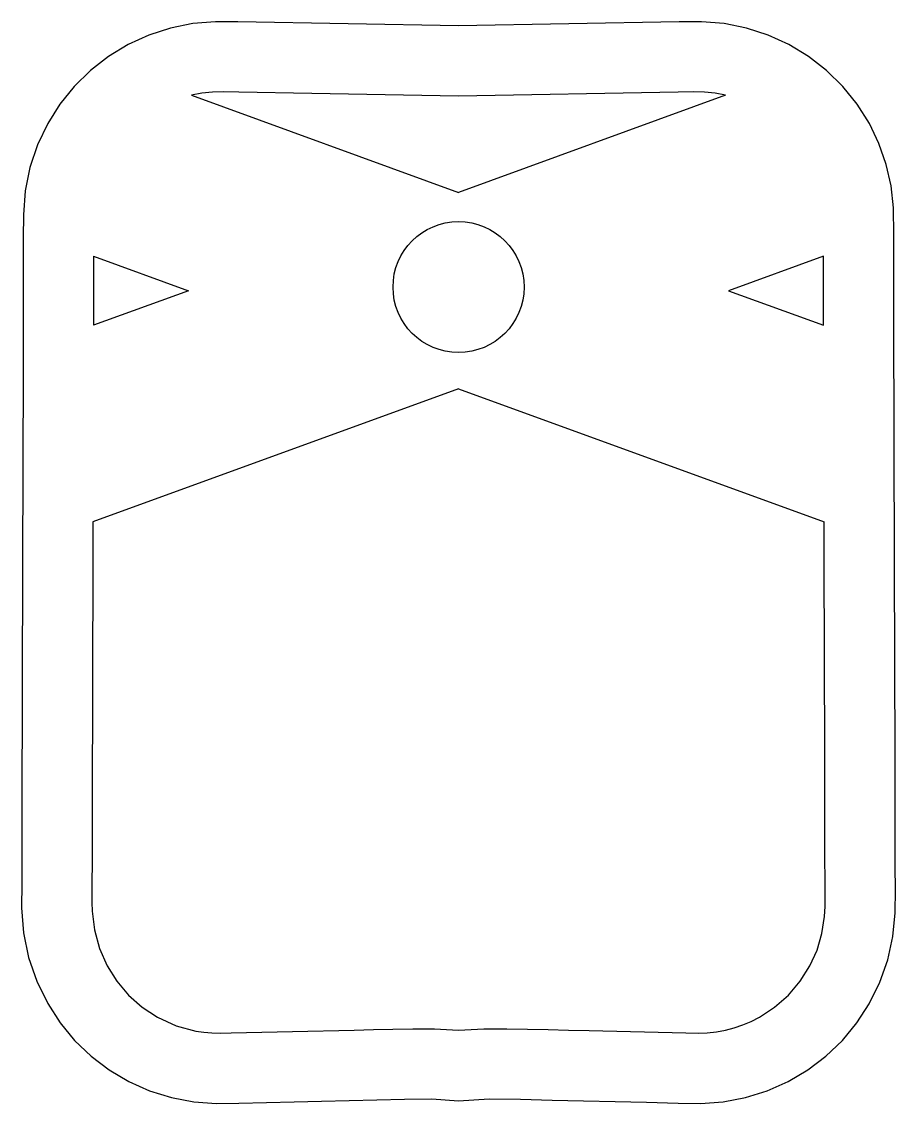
# Model space of a CAD drawing. Extents: x -55 to 55, y 1 to 137.
import ezdxf

# ---------------------------------------------------------------- set-up
doc = ezdxf.new("R2010")
doc.units = 0
doc.layers.get('0').update_dxf_attribs({"linetype": 'CONTINUOUS'})

msp = doc.modelspace()

# ---------------------------------------------------------------- linework, layer by layer
at = {"color": 7, "linetype": 'CONTINUOUS'}
for p, q in [((-33.43, 127.65), (0, 115.48)), ((33.43, 127.65), (0, 115.48)), ((-45.68, 107.51), (-45.7, 98.85)), ((-45.68, 107.51), (-33.8, 103.18)), ((45.68, 107.51), (33.8, 103.18)), ((45.7, 98.85), (45.68, 107.51)), ((-33.8, 103.18), (-45.7, 98.85)), ((33.8, 103.18), (45.7, 98.85)), ((0, 90.88), (-45.76, 74.22)), ((0, 90.88), (45.76, 74.22))]:
    msp.add_line(p, q, dxfattribs=at)
at = {"color": 7, "linetype": 'CONTINUOUS', "flags": 128}
for points in [[(0, 136.33), (-13.81, 136.6), (-27.61, 136.85), (-30.41, 136.87), (-33.26, 136.63), (-36.05, 136.06), (-38.76, 135.18), (-41.36, 134), (-43.8, 132.52), (-46.06, 130.77), (-48.1, 128.77), (-49.9, 126.54), (-51.42, 124.13), (-52.71, 121.43), (-53.65, 118.6), (-54.24, 115.67), (-54.46, 112.7), (-54.47, 109.8), (-54.48, 106.91), (-54.51, 93.3), (-54.57, 69), (-54.66, 38.07), (-54.66, 35.03), (-54.67, 31.99), (-54.67, 28.96), (-54.68, 25.9), (-54.44, 22.77), (-53.81, 19.7), (-52.8, 16.73), (-51.42, 13.91), (-49.87, 11.51), (-48.06, 9.31), (-46, 7.33), (-43.73, 5.6), (-41.27, 4.15), (-38.66, 2.99), (-35.93, 2.14), (-33.13, 1.61), (-30.28, 1.42), (-27.49, 1.46), (-24.04, 1.55), (-20.59, 1.63), (-17.14, 1.71), (-13.69, 1.79), (-10.23, 1.87), (-6.78, 1.95), (-3.36, 1.97), (0, 1.75)], [(0, 1.75), (3.85, 1.98), (7.77, 1.93), (11.71, 1.83), (15.66, 1.74), (19.6, 1.65), (23.54, 1.56), (27.49, 1.46), (30.28, 1.42), (33.12, 1.61), (35.93, 2.14), (38.65, 2.99), (41.26, 4.15), (43.72, 5.6), (45.99, 7.33), (48.05, 9.3), (49.87, 11.51), (51.42, 13.9), (52.74, 16.58), (53.72, 19.4), (54.37, 22.3), (54.66, 25.27), (54.68, 28.19), (54.67, 31.08), (54.64, 44.69), (54.57, 68.99), (54.49, 99.92), (54.49, 103.32), (54.48, 106.72), (54.47, 110.12), (54.44, 113.56), (54.14, 116.31), (53.54, 119), (52.63, 121.62), (51.43, 124.11), (49.91, 126.53), (48.11, 128.76), (46.07, 130.76), (43.8, 132.52), (41.36, 134), (38.76, 135.18), (36.05, 136.07), (33.25, 136.63), (30.41, 136.87), (27.61, 136.85), (13.8, 136.6), (0, 136.33)], [(0, 127.53), (-9.17, 127.71), (-18.34, 127.88), (-27.51, 128.05), (-29.45, 128.09), (-30.8, 128.05), (-32.12, 127.9), (-33.43, 127.65)], [(33.43, 127.65), (32.12, 127.9), (30.8, 128.05), (29.46, 128.09), (27.51, 128.05), (0, 127.53)], [(-45.76, 74.22), (-45.77, 69.49), (-45.85, 38.66), (-45.87, 31.06), (-45.88, 29.57), (-45.88, 28.08), (-45.88, 26.57), (-45.86, 25.5), (-45.58, 23.13), (-44.95, 20.83), (-43.99, 18.66), (-42.77, 16.71), (-41.29, 14.96), (-39.58, 13.45), (-37.66, 12.2), (-35.33, 11.14), (-32.86, 10.48), (-31.87, 10.33), (-30.86, 10.24), (-29.85, 10.22), (-28.46, 10.24), (-20.76, 10.42), (-13.05, 10.6), (-10.63, 10.66), (-8.21, 10.72), (-5.73, 10.77), (-2.99, 10.77), (0, 10.6)], [(0, 10.6), (3.16, 10.77), (6.03, 10.77), (8.64, 10.71), (11.21, 10.65), (13.78, 10.59), (16.35, 10.53), (28.45, 10.25), (29.99, 10.22), (31.13, 10.26), (32.27, 10.38), (33.4, 10.59), (34.5, 10.87), (35.59, 11.24), (36.64, 11.68), (37.66, 12.2), (39.57, 13.45), (41.29, 14.96), (42.77, 16.71), (43.99, 18.65), (44.87, 20.62), (45.48, 22.69), (45.82, 24.82), (45.88, 26.09), (45.88, 27.89), (45.88, 29.79), (45.87, 31.69), (45.84, 45.25), (45.77, 69.48), (45.76, 74.22)]]:
    msp.add_lwpolyline(points, dxfattribs=at)
at = {"color": 7, "linetype": 'CONTINUOUS'}
msp.add_circle((0, 103.64), 8.2, dxfattribs=at)

doc.saveas('drawing.dxf')
